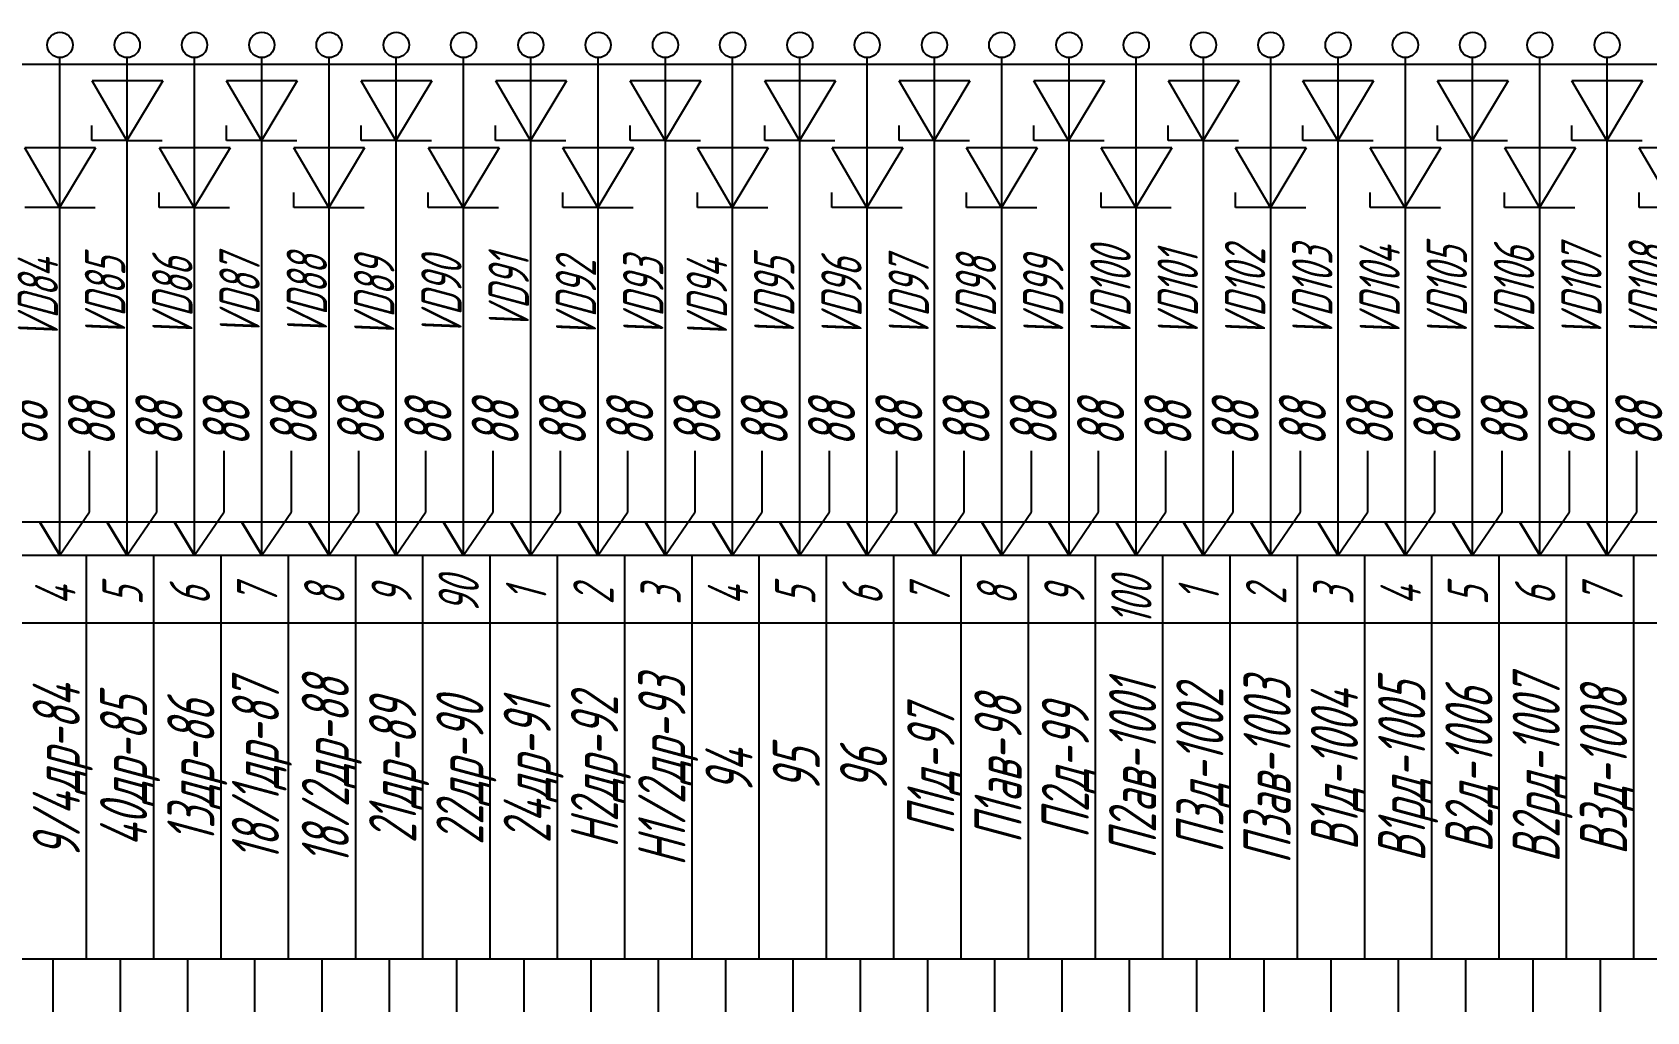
# Model space of a CAD drawing. Header units: millimetres. Extents: x -680 to 9204, y -4430 to 7779.
# Drawn here: x 3891 to 4011, y -177.6 to -104.7 of the extents above; entities that cross this region are included whole.
import ezdxf
from ezdxf.enums import TextEntityAlignment as Align

# ---------------------------------------------------------------- set-up
doc = ezdxf.new("R2010")
doc.units = ezdxf.units.MM
doc.layers.get('Defpoints').update_dxf_attribs({"color": 33})
doc.layers.add('ТЕКСТ', color=2, linetype='Continuous')
doc.styles.add('Simplex', font='simplex.shx', dxfattribs={"width": 0.7, "oblique": 15})

msp = doc.modelspace()

# ---------------------------------------------------------------- linework, layer by layer
for p, q in [((3893.018, -143.651), (3893.018, -106.619)), ((3898.018, -143.622), (3898.018, -106.619)), ((3903.018, -143.622), (3903.018, -106.619)), ((3908.018, -143.622), (3908.018, -106.619)), ((3913.018, -143.622), (3913.018, -106.619)), ((3918.018, -143.622), (3918.018, -106.619)), ((3923.018, -143.622), (3923.018, -106.619)), ((3928.018, -143.622), (3928.018, -106.619)), ((3933.018, -143.622), (3933.018, -106.619)), ((3938.018, -143.622), (3938.018, -106.619)), ((3943.018, -143.622), (3943.018, -106.619)), ((3948.018, -143.622), (3948.018, -106.619)), ((3953.018, -143.622), (3953.018, -106.619)), ((3958.018, -143.622), (3958.018, -106.619)), ((3963.018, -143.622), (3963.018, -106.619)), ((3968.018, -143.622), (3968.018, -106.619)), ((3973.018, -143.622), (3973.018, -106.619)), ((3978.018, -143.622), (3978.018, -106.619)), ((3983.018, -143.622), (3983.018, -106.619)), ((3988.018, -143.622), (3988.018, -106.619)), ((3993.018, -143.622), (3993.018, -106.619)), ((3998.018, -143.622), (3998.018, -106.619)), ((4003.018, -143.622), (4003.018, -106.619)), ((4008.018, -143.622), (4008.018, -106.619)), ((4115.88, -107.125), (3771.627, -107.125)), ((4111.527, -141.166), (3468.445, -141.166))]:
    msp.add_line(p, q)
at = {"color": 6}
for p, q in [((3900.657, -108.351), (3895.403, -108.351)), ((3897.992, -112.777), (3895.403, -108.351)), ((3900.657, -108.351), (3897.992, -112.777)), ((3910.657, -108.351), (3905.403, -108.351)), ((3907.992, -112.777), (3905.403, -108.351)), ((3910.657, -108.351), (3907.992, -112.777)), ((3920.657, -108.351), (3915.403, -108.351)), ((3917.992, -112.777), (3915.403, -108.351)), ((3920.657, -108.351), (3917.992, -112.777)), ((3930.657, -108.351), (3925.403, -108.351)), ((3927.992, -112.777), (3925.403, -108.351)), ((3930.657, -108.351), (3927.992, -112.777)), ((3940.657, -108.351), (3935.403, -108.351)), ((3937.992, -112.777), (3935.403, -108.351)), ((3940.657, -108.351), (3937.992, -112.777)), ((3950.657, -108.351), (3945.403, -108.351)), ((3947.992, -112.777), (3945.403, -108.351)), ((3950.657, -108.351), (3947.992, -112.777)), ((3960.657, -108.351), (3955.403, -108.351)), ((3957.992, -112.777), (3955.403, -108.351)), ((3960.657, -108.351), (3957.992, -112.777)), ((3970.657, -108.351), (3965.403, -108.351)), ((3967.992, -112.777), (3965.403, -108.351)), ((3970.657, -108.351), (3967.992, -112.777)), ((3980.657, -108.351), (3975.403, -108.351)), ((3977.992, -112.777), (3975.403, -108.351)), ((3980.657, -108.351), (3977.992, -112.777)), ((3990.657, -108.351), (3985.403, -108.351)), ((3987.992, -112.777), (3985.403, -108.351)), ((3990.657, -108.351), (3987.992, -112.777)), ((4000.657, -108.351), (3995.403, -108.351)), ((3997.992, -112.777), (3995.403, -108.351)), ((4000.657, -108.351), (3997.992, -112.777)), ((4010.657, -108.351), (4005.403, -108.351)), ((4007.992, -112.777), (4005.403, -108.351)), ((4010.657, -108.351), (4007.992, -112.777)), ((3895.397, -112.777), (3895.397, -111.655)), ((3897.992, -112.777), (3895.397, -112.777)), ((3897.992, -112.777), (3900.623, -112.777)), ((3905.397, -112.777), (3905.397, -111.655)), ((3907.992, -112.777), (3905.397, -112.777)), ((3907.992, -112.777), (3910.623, -112.777)), ((3915.397, -112.777), (3915.397, -111.655)), ((3917.992, -112.777), (3915.397, -112.777)), ((3917.992, -112.777), (3920.623, -112.777)), ((3925.397, -112.777), (3925.397, -111.655)), ((3927.992, -112.777), (3925.397, -112.777)), ((3927.992, -112.777), (3930.623, -112.777)), ((3935.397, -112.777), (3935.397, -111.655)), ((3937.992, -112.777), (3935.397, -112.777)), ((3937.992, -112.777), (3940.623, -112.777)), ((3945.397, -112.777), (3945.397, -111.655)), ((3947.992, -112.777), (3945.397, -112.777)), ((3947.992, -112.777), (3950.623, -112.777)), ((3955.397, -112.777), (3955.397, -111.655)), ((3957.992, -112.777), (3955.397, -112.777)), ((3957.992, -112.777), (3960.623, -112.777)), ((3965.397, -112.777), (3965.397, -111.655)), ((3967.992, -112.777), (3965.397, -112.777)), ((3967.992, -112.777), (3970.623, -112.777)), ((3975.397, -112.777), (3975.397, -111.655)), ((3977.992, -112.777), (3975.397, -112.777)), ((3977.992, -112.777), (3980.623, -112.777)), ((3985.397, -112.777), (3985.397, -111.655)), ((3987.992, -112.777), (3985.397, -112.777)), ((3987.992, -112.777), (3990.623, -112.777)), ((3995.397, -112.777), (3995.397, -111.655)), ((3997.992, -112.777), (3995.397, -112.777)), ((3997.992, -112.777), (4000.623, -112.777)), ((4005.397, -112.777), (4005.397, -111.655)), ((4007.992, -112.777), (4005.397, -112.777)), ((4007.992, -112.777), (4010.623, -112.777)), ((3895.657, -113.337), (3890.403, -113.337)), ((3892.992, -117.762), (3890.403, -113.337)), ((3895.657, -113.337), (3892.992, -117.762)), ((3905.657, -113.337), (3900.403, -113.337)), ((3902.992, -117.762), (3900.403, -113.337)), ((3905.657, -113.337), (3902.992, -117.762)), ((3915.657, -113.337), (3910.403, -113.337)), ((3912.992, -117.762), (3910.403, -113.337)), ((3915.657, -113.337), (3912.992, -117.762)), ((3925.657, -113.337), (3920.403, -113.337)), ((3922.992, -117.762), (3920.403, -113.337)), ((3925.657, -113.337), (3922.992, -117.762)), ((3935.657, -113.337), (3930.403, -113.337)), ((3932.992, -117.762), (3930.403, -113.337)), ((3935.657, -113.337), (3932.992, -117.762)), ((3945.657, -113.337), (3940.403, -113.337)), ((3942.992, -117.762), (3940.403, -113.337)), ((3945.657, -113.337), (3942.992, -117.762)), ((3955.657, -113.337), (3950.403, -113.337)), ((3952.992, -117.762), (3950.403, -113.337)), ((3955.657, -113.337), (3952.992, -117.762)), ((3965.657, -113.337), (3960.403, -113.337)), ((3962.992, -117.762), (3960.403, -113.337)), ((3965.657, -113.337), (3962.992, -117.762)), ((3975.657, -113.337), (3970.403, -113.337)), ((3972.992, -117.762), (3970.403, -113.337)), ((3975.657, -113.337), (3972.992, -117.762)), ((3985.657, -113.337), (3980.403, -113.337)), ((3982.992, -117.762), (3980.403, -113.337)), ((3985.657, -113.337), (3982.992, -117.762)), ((3995.657, -113.337), (3990.403, -113.337)), ((3992.992, -117.762), (3990.403, -113.337)), ((3995.657, -113.337), (3992.992, -117.762)), ((4005.657, -113.337), (4000.403, -113.337)), ((4002.992, -117.762), (4000.403, -113.337)), ((4005.657, -113.337), (4002.992, -117.762)), ((4015.657, -113.337), (4010.403, -113.337)), ((4012.992, -117.762), (4010.403, -113.337)), ((3900.397, -117.762), (3900.397, -116.641)), ((3910.397, -117.762), (3910.397, -116.641)), ((3920.397, -117.762), (3920.397, -116.641)), ((3930.397, -117.762), (3930.397, -116.641)), ((3940.397, -117.762), (3940.397, -116.641)), ((3950.397, -117.762), (3950.397, -116.641)), ((3960.397, -117.762), (3960.397, -116.641)), ((3970.397, -117.762), (3970.397, -116.641)), ((3980.397, -117.762), (3980.397, -116.641)), ((3990.397, -117.762), (3990.397, -116.641)), ((4000.397, -117.762), (4000.397, -116.641)), ((4010.397, -117.762), (4010.397, -116.641)), ((3892.992, -117.762), (3890.397, -117.762)), ((3892.992, -117.762), (3895.623, -117.762)), ((3902.992, -117.762), (3900.397, -117.762)), ((3902.992, -117.762), (3905.623, -117.762)), ((3912.992, -117.762), (3910.397, -117.762)), ((3912.992, -117.762), (3915.623, -117.762)), ((3922.992, -117.762), (3920.397, -117.762)), ((3922.992, -117.762), (3925.623, -117.762)), ((3932.992, -117.762), (3930.397, -117.762)), ((3932.992, -117.762), (3935.623, -117.762)), ((3942.992, -117.762), (3940.397, -117.762)), ((3942.992, -117.762), (3945.623, -117.762)), ((3952.992, -117.762), (3950.397, -117.762)), ((3952.992, -117.762), (3955.623, -117.762)), ((3962.992, -117.762), (3960.397, -117.762)), ((3962.992, -117.762), (3965.623, -117.762)), ((3972.992, -117.762), (3970.397, -117.762)), ((3972.992, -117.762), (3975.623, -117.762)), ((3982.992, -117.762), (3980.397, -117.762)), ((3982.992, -117.762), (3985.623, -117.762)), ((3992.992, -117.762), (3990.397, -117.762)), ((3992.992, -117.762), (3995.623, -117.762)), ((4002.992, -117.762), (4000.397, -117.762)), ((4002.992, -117.762), (4005.623, -117.762)), ((4012.992, -117.762), (4010.397, -117.762))]:
    msp.add_line(p, q, dxfattribs=at)
at = {"color": 3}
for p, q in [((3895.222, -140.401), (3895.222, -135.866)), ((3900.222, -140.401), (3900.222, -135.866)), ((3905.222, -140.401), (3905.222, -135.866)), ((3910.222, -140.401), (3910.222, -135.866)), ((3915.222, -140.401), (3915.222, -135.866)), ((3920.222, -140.401), (3920.222, -135.866)), ((3925.222, -140.401), (3925.222, -135.866)), ((3930.222, -140.401), (3930.222, -135.866)), ((3935.222, -140.401), (3935.222, -135.866)), ((3940.222, -140.401), (3940.222, -135.866)), ((3945.222, -140.401), (3945.222, -135.866)), ((3950.222, -140.401), (3950.222, -135.866)), ((3955.222, -140.401), (3955.222, -135.866)), ((3960.222, -140.401), (3960.222, -135.866)), ((3965.222, -140.401), (3965.222, -135.866)), ((3970.222, -140.401), (3970.222, -135.866)), ((3975.222, -140.401), (3975.222, -135.866)), ((3980.222, -140.401), (3980.222, -135.866)), ((3985.222, -140.401), (3985.222, -135.866)), ((3990.222, -140.401), (3990.222, -135.866)), ((3995.222, -140.401), (3995.222, -135.866)), ((4000.222, -140.401), (4000.222, -135.866)), ((4005.222, -140.401), (4005.222, -135.866)), ((4010.222, -140.401), (4010.222, -135.866)), ((3893.018, -143.621), (3895.222, -140.401)), ((3898.018, -143.621), (3900.222, -140.401)), ((3903.018, -143.621), (3905.222, -140.401)), ((3908.018, -143.621), (3910.222, -140.401)), ((3913.018, -143.621), (3915.222, -140.401)), ((3918.018, -143.621), (3920.222, -140.401)), ((3923.018, -143.621), (3925.222, -140.401)), ((3928.018, -143.621), (3930.222, -140.401)), ((3933.018, -143.621), (3935.222, -140.401)), ((3938.018, -143.621), (3940.222, -140.401)), ((3943.018, -143.621), (3945.222, -140.401)), ((3948.018, -143.621), (3950.222, -140.401)), ((3953.018, -143.621), (3955.222, -140.401)), ((3958.018, -143.621), (3960.222, -140.401)), ((3963.018, -143.621), (3965.222, -140.401)), ((3968.018, -143.621), (3970.222, -140.401)), ((3973.018, -143.621), (3975.222, -140.401)), ((3978.018, -143.621), (3980.222, -140.401)), ((3983.018, -143.621), (3985.222, -140.401)), ((3988.018, -143.621), (3990.222, -140.401)), ((3993.018, -143.621), (3995.222, -140.401)), ((3998.018, -143.621), (4000.222, -140.401)), ((4003.018, -143.621), (4005.222, -140.401)), ((4008.018, -143.621), (4010.222, -140.401)), ((3892.488, -173.621), (3892.488, -177.561)), ((3897.488, -173.621), (3897.488, -177.561)), ((3902.488, -173.621), (3902.488, -177.561)), ((3907.488, -173.621), (3907.488, -177.561)), ((3912.488, -173.621), (3912.488, -177.561)), ((3917.488, -173.621), (3917.488, -177.561)), ((3922.488, -173.621), (3922.488, -177.561)), ((3927.488, -173.621), (3927.488, -177.561)), ((3932.488, -173.621), (3932.488, -177.561)), ((3937.488, -173.621), (3937.488, -177.561)), ((3942.488, -173.621), (3942.488, -177.561)), ((3947.488, -173.621), (3947.488, -177.561)), ((3952.488, -173.621), (3952.488, -177.561)), ((3957.488, -173.621), (3957.488, -177.561)), ((3962.488, -173.621), (3962.488, -177.561)), ((3967.488, -173.621), (3967.488, -177.561)), ((3972.488, -173.621), (3972.488, -177.561)), ((3977.488, -173.621), (3977.488, -177.561)), ((3982.488, -173.621), (3982.488, -177.561)), ((3987.488, -173.621), (3987.488, -177.561)), ((3992.488, -173.621), (3992.488, -177.561)), ((3997.488, -173.621), (3997.488, -177.561)), ((4002.488, -173.621), (4002.488, -177.561)), ((4007.488, -173.621), (4007.488, -177.561))]:
    msp.add_line(p, q, dxfattribs=at)
at = {"color": 1, "lineweight": 40}
for p, q in [((3891.527, -141.166), (3893.018, -143.621)), ((3896.527, -141.166), (3898.018, -143.621)), ((3901.527, -141.166), (3903.018, -143.621)), ((3906.527, -141.166), (3908.018, -143.621)), ((3911.527, -141.166), (3913.018, -143.621)), ((3916.527, -141.166), (3918.018, -143.621)), ((3921.527, -141.166), (3923.018, -143.621)), ((3926.527, -141.166), (3928.018, -143.621)), ((3931.527, -141.166), (3933.018, -143.621)), ((3936.527, -141.166), (3938.018, -143.621)), ((3941.527, -141.166), (3943.018, -143.621)), ((3946.527, -141.166), (3948.018, -143.621)), ((3951.527, -141.166), (3953.018, -143.621)), ((3956.527, -141.166), (3958.018, -143.621)), ((3961.527, -141.166), (3963.018, -143.621)), ((3966.527, -141.166), (3968.018, -143.621)), ((3971.527, -141.166), (3973.018, -143.621)), ((3976.527, -141.166), (3978.018, -143.621)), ((3981.527, -141.166), (3983.018, -143.621)), ((3986.527, -141.166), (3988.018, -143.621)), ((3991.527, -141.166), (3993.018, -143.621)), ((3996.527, -141.166), (3998.018, -143.621)), ((4001.527, -141.166), (4003.018, -143.621)), ((4006.527, -141.166), (4008.018, -143.621))]:
    msp.add_line(p, q, dxfattribs=at)
at = {"color": 2}
for p, q in [((3469.998, -143.621), (4129.998, -143.621)), ((3894.998, -173.621), (3894.998, -143.621)), ((3899.998, -173.621), (3899.998, -143.621)), ((3904.998, -173.621), (3904.998, -143.621)), ((3909.998, -173.621), (3909.998, -143.621)), ((3914.998, -173.621), (3914.998, -143.621)), ((3919.998, -173.621), (3919.998, -143.621)), ((3924.998, -173.621), (3924.998, -143.621)), ((3929.998, -173.621), (3929.998, -143.621)), ((3929.998, -173.621), (3929.998, -143.621)), ((3934.998, -173.621), (3934.998, -143.621)), ((3934.998, -173.621), (3934.998, -143.621)), ((3939.998, -173.621), (3939.998, -143.621)), ((3939.998, -173.621), (3939.998, -143.621)), ((3944.998, -173.621), (3944.998, -143.621)), ((3944.998, -173.621), (3944.998, -143.621)), ((3949.998, -173.621), (3949.998, -143.621)), ((3949.998, -173.621), (3949.998, -143.621)), ((3954.998, -173.621), (3954.998, -143.621)), ((3959.998, -173.621), (3959.998, -143.621)), ((3964.998, -173.621), (3964.998, -143.621)), ((3969.998, -173.621), (3969.998, -143.621)), ((3974.998, -173.621), (3974.998, -143.621)), ((3979.998, -173.621), (3979.998, -143.621)), ((3984.998, -173.621), (3984.998, -143.621)), ((3989.998, -173.621), (3989.998, -143.621)), ((3994.998, -173.621), (3994.998, -143.621)), ((3999.998, -173.621), (3999.998, -143.621)), ((4004.998, -173.621), (4004.998, -143.621)), ((4009.998, -173.621), (4009.998, -143.621)), ((3474.998, -148.653), (4124.998, -148.653)), ((3469.998, -173.621), (4129.998, -173.621))]:
    msp.add_line(p, q, dxfattribs=at)
for centre in [(3893.018, -105.677), (3898.018, -105.677), (3903.018, -105.677), (3908.018, -105.677), (3913.018, -105.677), (3918.018, -105.677), (3923.018, -105.677), (3928.018, -105.677), (3933.018, -105.677), (3938.018, -105.677), (3943.018, -105.677), (3948.018, -105.677), (3953.018, -105.677), (3958.018, -105.677), (3963.018, -105.677), (3968.018, -105.677), (3973.018, -105.677), (3978.018, -105.677), (3983.018, -105.677), (3988.018, -105.677), (3993.018, -105.677), (3998.018, -105.677), (4003.018, -105.677), (4008.018, -105.677)]:
    msp.add_circle(centre, 0.943)

# ---------------------------------------------------------------- texts
at = {"layer": 'Defpoints', "style": 'Simplex', "oblique": 15, "width": 0.6}
for s, p in [('Н1/2др-93', (3939.497, -159.731)), ('9/4др-84', (3894.497, -159.731)), ('13др-86', (3904.497, -159.731)), ('22др-90', (3924.497, -159.731)), ('24др-91', (3929.497, -159.731)), ('94', (3944.497, -159.731)), ('95', (3949.497, -159.623)), ('96', (3954.497, -159.623))]:
    msp.add_text(s, height=3.5, rotation=90, dxfattribs=at).set_placement(p, align=Align.CENTER)
at = {"layer": 'ТЕКСТ', "style": 'Simplex', "oblique": 15, "width": 0.6}
for s, height, p in [('VD85', 3, (3897.869, -127.566)), ('VD86', 3, (3902.869, -127.585)), ('VD87', 3, (3907.869, -127.466)), ('VD88', 3, (3912.869, -127.466)), ('VD89', 3, (3917.869, -127.638)), ('VD90', 3, (3922.869, -127.476)), ('VD91', 3, (3927.869, -126.995)), ('VD92', 3, (3932.869, -127.619)), ('VD93', 3, (3937.869, -127.574)), ('VD95', 3, (3947.602, -127.574)), ('VD96', 3, (3952.602, -127.594)), ('VD97', 3, (3957.602, -127.574)), ('VD98', 3, (3962.602, -127.594)), ('VD99', 3, (3967.602, -127.574)), ('VD100', 3, (3972.602, -127.594)), ('VD101', 3, (3977.602, -127.574)), ('VD102', 3, (3982.602, -127.594)), ('VD103', 3, (3987.602, -127.574)), ('VD104', 3, (3992.602, -127.594)), ('VD105', 3, (3997.602, -127.574)), ('VD106', 3, (4002.602, -127.594)), ('VD107', 3, (4007.602, -127.574)), ('VD108', 3, (4012.602, -127.594)), ('VD84', 3, (3892.869, -127.706)), ('VD94', 3, (3942.602, -127.715)), ('88', 3.5, (3892.123, -135.542)), ('88', 3.5, (3897.123, -135.542)), ('88', 3.5, (3902.123, -135.542)), ('88', 3.5, (3907.123, -135.542)), ('88', 3.5, (3912.123, -135.542)), ('88', 3.5, (3917.123, -135.542)), ('88', 3.5, (3922.123, -135.542)), ('88', 3.5, (3927.123, -135.542)), ('88', 3.5, (3932.123, -135.542)), ('88', 3.5, (3937.123, -135.542)), ('88', 3.5, (3942.123, -135.542)), ('88', 3.5, (3947.123, -135.542)), ('88', 3.5, (3952.123, -135.542)), ('88', 3.5, (3957.123, -135.542)), ('88', 3.5, (3962.123, -135.542)), ('88', 3.5, (3967.123, -135.542)), ('88', 3.5, (3972.123, -135.542)), ('88', 3.5, (3977.123, -135.542)), ('88', 3.5, (3982.123, -135.542)), ('88', 3.5, (3987.123, -135.542)), ('88', 3.5, (3992.123, -135.542)), ('88', 3.5, (3997.123, -135.542)), ('88', 3.5, (4002.123, -135.542)), ('88', 3.5, (4007.123, -135.542)), ('88', 3.5, (4012.123, -135.542)), ('90', 3, (3924.155, -147.955)), ('100', 3, (3974.155, -148.828))]:
    msp.add_text(s, height=height, rotation=90, dxfattribs=at).set_placement(p)
for s, height, p in [('4', 3, (3894.171, -146.64)), ('5', 3, (3899.171, -146.64)), ('6', 3, (3904.171, -146.64)), ('7', 3, (3909.171, -146.64)), ('8', 3, (3914.171, -146.64)), ('9', 3, (3919.171, -146.64)), ('1', 3, (3929.171, -146.64)), ('2', 3, (3934.171, -146.64)), ('3', 3, (3939.171, -146.64)), ('4', 3, (3944.171, -146.64)), ('5', 3, (3949.171, -146.64)), ('6', 3, (3954.171, -146.64)), ('7', 3, (3959.171, -146.64)), ('8', 3, (3964.171, -146.64)), ('9', 3, (3969.171, -146.64)), ('1', 3, (3979.171, -146.64)), ('2', 3, (3984.171, -146.64)), ('3', 3, (3989.171, -146.64)), ('4', 3, (3994.171, -146.64)), ('5', 3, (3999.171, -146.64)), ('6', 3, (4004.171, -146.64)), ('7', 3, (4009.171, -146.64)), ('18/1др-87', 3.5, (3909.3, -159.731)), ('18/2др-88', 3.5, (3914.497, -159.731)), ('П3ав-1003', 3.5, (3984.497, -159.731)), ('В1рд-1005', 3.5, (3994.497, -159.731)), ('В2рд-1007', 3.5, (4004.497, -159.623)), ('40др-85', 3.5, (3899.497, -159.731)), ('Н2др-92', 3.5, (3934.497, -159.731)), ('П1ав-98', 3.5, (3964.497, -159.623)), ('П2ав-1001', 3.5, (3974.497, -159.623)), ('П3д-1002', 3.5, (3979.497, -159.623)), ('В1д-1004', 3.5, (3989.497, -159.623)), ('В2д-1006', 3.5, (3999.497, -159.623)), ('В3д-1008', 3.5, (4009.497, -159.731)), ('21др-89', 3.5, (3919.497, -159.731)), ('П1д-97', 3.5, (3959.497, -159.731)), ('П2д-99', 3.5, (3969.497, -159.731))]:
    msp.add_text(s, height=height, rotation=90, dxfattribs=at).set_placement(p, align=Align.CENTER)

doc.saveas('drawing.dxf')
